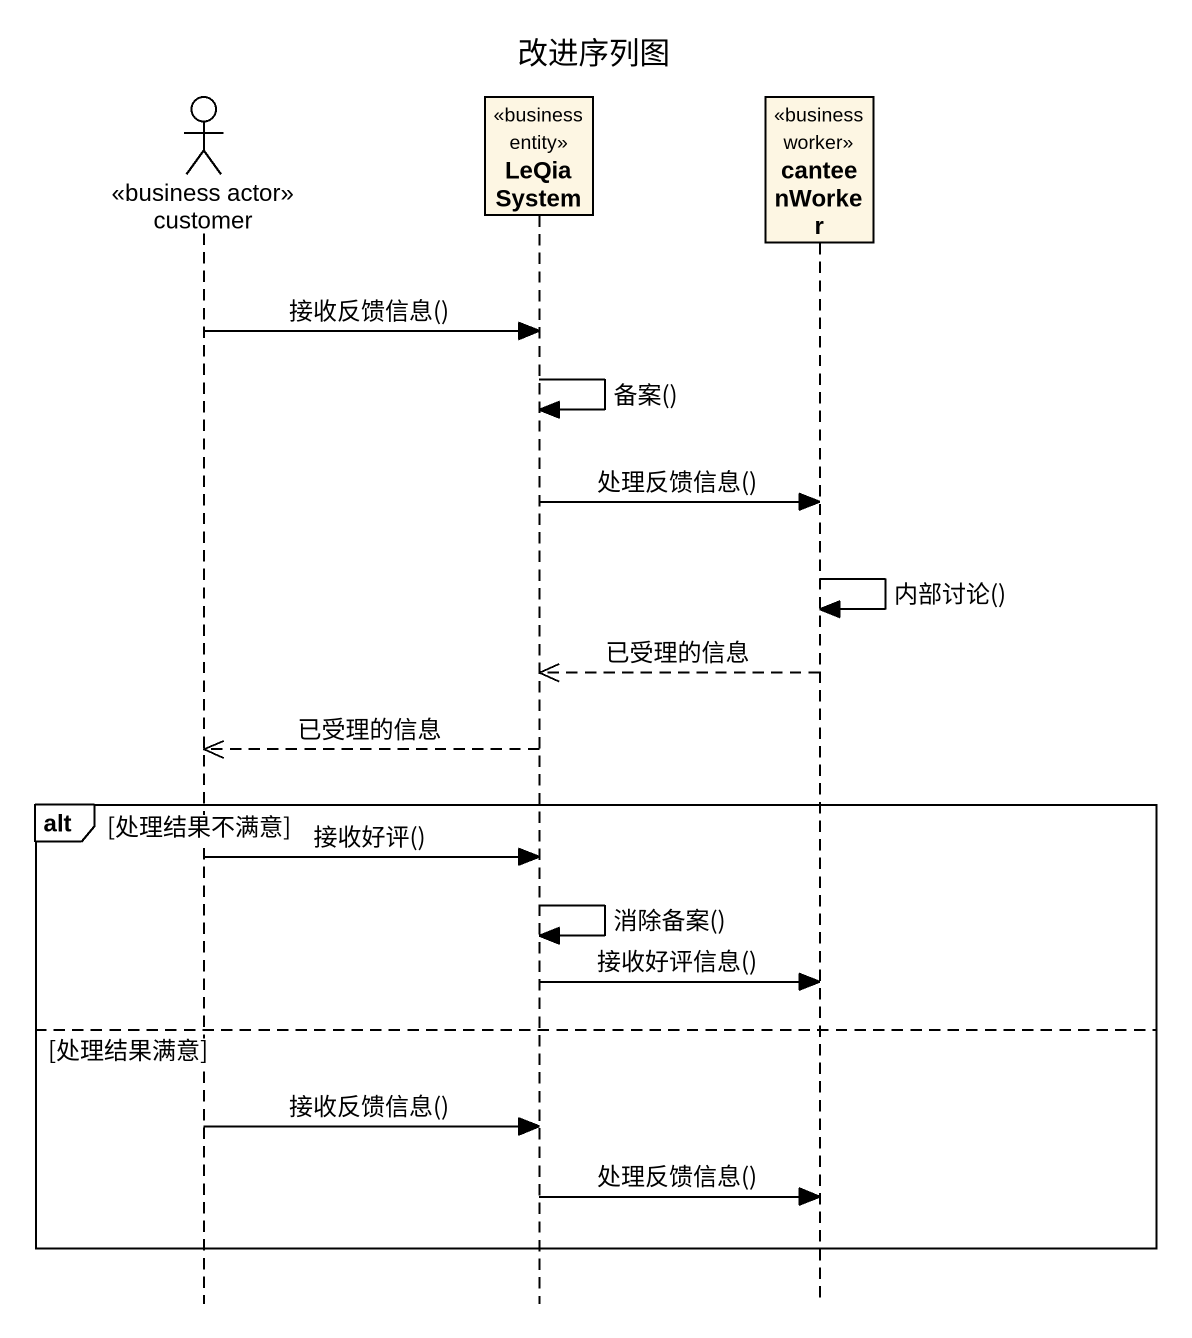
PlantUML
@startuml
title 改进序列图
hide footbox
actor customer <<business actor>>
participant LeQiaSystem <<business entity>>
participant canteenWorker <<business worker>>

customer -> LeQiaSystem : 接收反馈信息()
LeQiaSystem -> LeQiaSystem : 备案()
LeQiaSystem -> canteenWorker : 处理反馈信息()
canteenWorker -> canteenWorker : 内部讨论()
canteenWorker -->> LeQiaSystem : 已受理的信息
LeQiaSystem -->> customer : 已受理的信息
alt 处理结果不满意
  customer -> LeQiaSystem : 接收好评()
  LeQiaSystem -> LeQiaSystem : 消除备案()
  LeQiaSystem -> canteenWorker : 接收好评信息()
else 处理结果满意
  customer -> LeQiaSystem : 接收反馈信息()
  LeQiaSystem -> canteenWorker : 处理反馈信息()
end
@enduml
